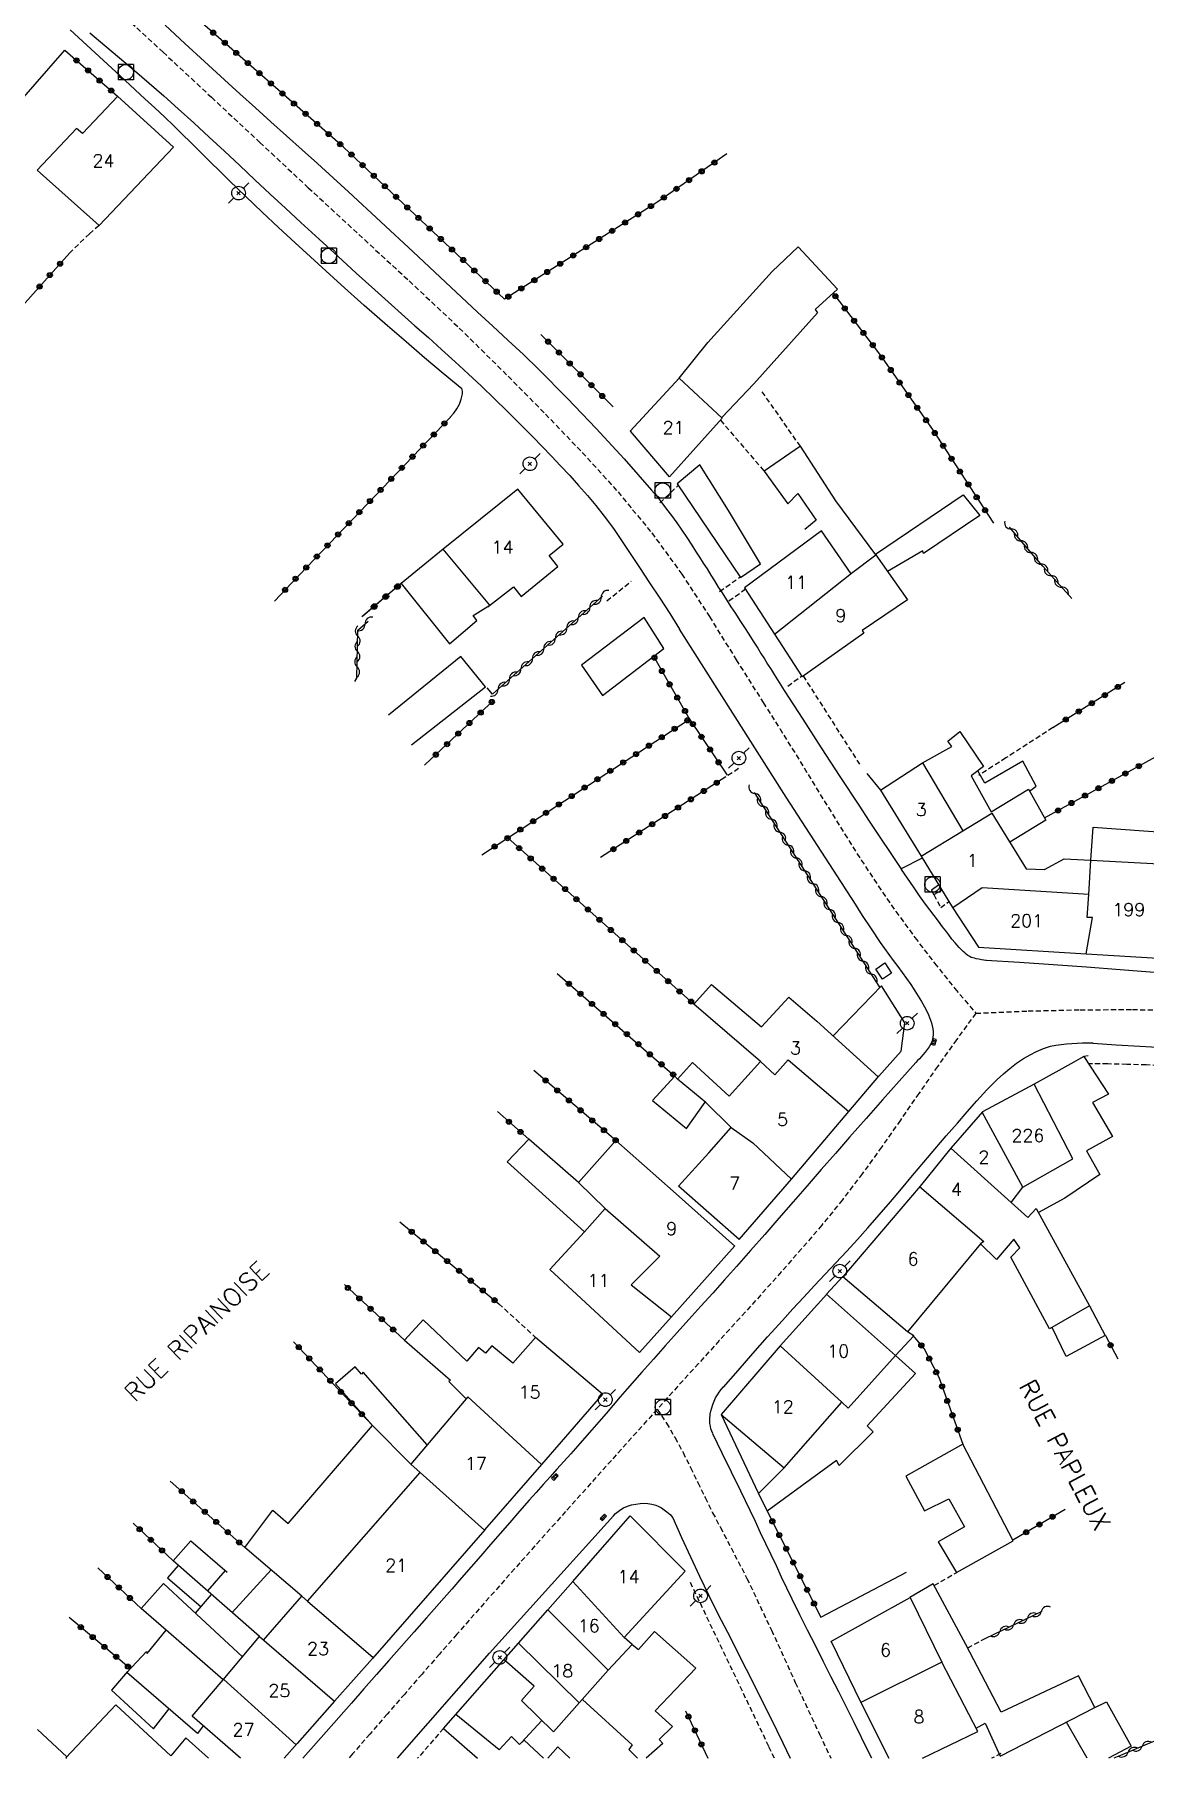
# Model space of a CAD drawing. Header units: millimetres. Extents: x 137000 to 138002, y 152999 to 154002.
# Drawn here: x 137561.7 to 137670.1, y 153000 to 153168.3 of the extents above; entities that cross this region are included whole.
import ezdxf
from ezdxf.enums import TextEntityAlignment as Align

# ---------------------------------------------------------------- set-up
doc = ezdxf.new("R2010")
doc.units = ezdxf.units.MM
doc.linetypes.add('DASHED', pattern=[0.75, 0.5, -0.25])
doc.layers.get('0').update_dxf_attribs({"linetype": 'CONTINUOUS'})
for name, color, linetype in [('W0001', 6, 'DASHED'), ('W0008', 7, 'CONTINUOUS'), ('W0014', 7, 'CONTINUOUS'), ('W0017', 7, 'CONTINUOUS'), ('W0101', 7, 'CONTINUOUS'), ('W0104', 1, 'CONTINUOUS'), ('W0105', 7, 'CONTINUOUS'), ('W0112', 1, 'DASHED'), ('W0310', 3, 'CONTINUOUS'), ('W0322', 7, 'CONTINUOUS'), ('W0323', 7, 'CONTINUOUS'), ('W0333', 7, 'CONTINUOUS'), ('W0401', 7, 'CONTINUOUS'), ('W0420', 7, 'CONTINUOUS'), ('W0439', 7, 'CONTINUOUS'), ('W0473', 7, 'CONTINUOUS'), ('W0989', 7, 'CONTINUOUS'), ('W0991', 7, 'CONTINUOUS'), ('W1102', 7, 'CONTINUOUS')]:
    doc.layers.add(name, color=color, linetype=linetype)
doc.styles.get("Standard").update_dxf_attribs({"font": 'romans.shx', "width": 0.85})

# ---------------------------------------------------------------- blocks, each defined once
blk = doc.blocks.new('T420')
for p, q in [((0.75, 0.75), (-0.75, 0.75)), ((-0.75, 0.75), (-0.75, -0.75)), ((0.75, 0.75), (0.75, -0.75)), ((0.75, -0.75), (-0.75, -0.75))]:
    blk.add_line(p, q)
blk.add_ellipse((0, 0), major_axis=(-0.53, 0.53), ratio=1, start_param=3.926991, end_param=10.210176)
blk = doc.blocks.new('T473')
for p, q in [((-0.166667, 0.166667), (0.166667, -0.166667)), ((-0.166667, -0.166667), (0.166667, 0.166667)), ((0.500001, 0.500001), (1.000002, 1.000002)), ((-1.000002, -1.000002), (-0.500001, -0.500001))]:
    blk.add_line(p, q)
blk.add_ellipse((0, 0), major_axis=(0.471405, 0.471405), ratio=1, start_param=5.4977871438, end_param=11.780972451)
blk = doc.blocks.new('T401')
for p, q in [((-0.3, 0.3), (0, 0.3)), ((-0.3, -0.25), (-0.3, 0.3)), ((-0.3, 0.15), (0, 0.15)), ((-0.3, 0), (0, 0)), ((0, 0.3), (0, -0.25)), ((-0.3, -0.15), (0, -0.15)), ((-0.3, -0.25), (-0.3, -0.3)), ((-0.3, -0.3), (0, -0.3)), ((0, -0.3), (0, -0.25))]:
    blk.add_line(p, q)
blk = doc.blocks.new('t310o')
at = {"color": 0, "linetype": 'Continuous'}
for centre, start, end in [((-0.5, 0.38), 216.8699, 323.1304), ((0.5, -0.37), 36.8699, 143.1303)]:
    blk.add_arc(centre, 0.625, start, end, dxfattribs=at)
blk = doc.blocks.new('t323o')
at = {"color": 0, "linetype": 'Continuous'}
for radius in [0.25, 0.15]:
    blk.add_circle((0, 0), radius, dxfattribs=at)
blk = doc.blocks.new('t322o')
at = {"color": 0, "linetype": 'Continuous'}
for radius in [0.25, 0.15]:
    blk.add_circle((0, 0), radius, dxfattribs=at)

msp = doc.modelspace()

# ---------------------------------------------------------------- linework, layer by layer
at = {"layer": 'W0001'}
for points in [[(137569.51, 153171), (137574.26, 153166.6), (137578.99, 153162.19), (137583.72, 153157.78), (137588.45, 153153.36), (137593.37, 153148.8), (137598.3, 153144.26), (137603.19, 153139.66), (137607.96, 153134.95), (137611.6, 153131.26), (137615.2, 153127.51), (137618.69, 153123.66), (137621.99, 153119.65), (137624.91, 153115.64), (137627.62, 153111.48), (137630.23, 153107.27), (137632.87, 153103.09), (137634.49, 153100.54), (137636.08, 153097.98), (137637.66, 153095.4), (137639.23, 153092.83), (137640.82, 153090.26), (137642.44, 153087.71), (137644.1, 153085.19), (137645.82, 153082.7), (137647.68, 153080.14), (137649.6, 153077.63), (137651.58, 153075.16), (137653.63, 153072.75)], [(137653.63, 153072.75), (137658.73, 153072.97), (137663.82, 153073.09), (137668.92, 153073.11), (137674.02, 153073.02)], [(137653.63, 153072.75), (137651.74, 153070.17), (137649.89, 153067.56), (137648.07, 153064.93), (137646.26, 153062.3), (137644.42, 153059.68), (137642.54, 153057.08), (137640.6, 153054.53), (137638.58, 153052.05), (137636.62, 153049.76), (137634.63, 153047.49), (137632.63, 153045.25), (137630.61, 153043.01), (137628.58, 153040.79), (137626.55, 153038.56), (137624.53, 153036.33), (137622.52, 153034.09)], [(137622.52, 153034.09), (137618.04, 153029.09), (137613.57, 153024.09), (137609.1, 153019.08), (137604.66, 153014.05), (137602.95, 153012.11), (137601.25, 153010.17), (137599.55, 153008.22), (137597.86, 153006.27), (137596.16, 153004.32), (137594.47, 153002.37), (137592.77, 153000.43), (137592.4, 153000)], [(137622.52, 153034.09), (137623.42, 153032.72), (137624.26, 153031.3), (137625.04, 153029.86), (137625.77, 153028.39), (137626.48, 153026.92), (137627.2, 153025.45), (137627.93, 153023.98), (137628.69, 153022.54), (137631.28, 153017.57), (137633.68, 153012.5), (137636, 153007.41), (137638.37, 153002.34), (137639.47, 153000)]]:
    msp.add_lwpolyline(points, dxfattribs=at)
at = {"layer": 'W0008'}
msp.add_lwpolyline([(137574.47, 153169.22), (137576.39, 153167.44), (137578.32, 153165.67), (137580.25, 153163.9), (137581.77, 153162.53), (137583.28, 153161.16), (137584.8, 153159.8), (137586.32, 153158.44), (137587.84, 153157.07), (137589.35, 153155.71), (137590.87, 153154.34), (137592.37, 153152.96), (137595.54, 153150.04), (137598.69, 153147.1), (137601.84, 153144.15), (137604.98, 153141.2), (137606.47, 153139.83), (137607.97, 153138.45), (137609.45, 153137.07), (137610.91, 153135.65), (137613.75, 153132.77), (137616.55, 153129.85), (137619.3, 153126.88), (137621.97, 153123.83), (137622.48, 153123.23), (137622.97, 153122.6), (137623.44, 153121.97), (137623.91, 153121.34), (137624.42, 153120.63), (137624.92, 153119.91), (137625.41, 153119.19), (137625.89, 153118.46), (137626.27, 153117.88), (137626.64, 153117.3), (137627.01, 153116.71), (137627.38, 153116.13), (137627.74, 153115.54), (137628.11, 153114.96), (137628.48, 153114.37), (137628.85, 153113.79), (137629.28, 153113.11), (137629.72, 153112.44), (137630.15, 153111.77), (137630.59, 153111.1), (137631.03, 153110.43), (137631.46, 153109.76), (137631.9, 153109.08), (137632.33, 153108.41), (137632.65, 153107.89), (137632.98, 153107.37), (137633.3, 153106.85), (137633.63, 153106.33), (137633.95, 153105.82), (137634.28, 153105.3), (137634.6, 153104.78), (137634.93, 153104.26), (137636.73, 153101.46), (137638.54, 153098.66), (137640.36, 153095.87), (137642.19, 153093.08), (137643.23, 153091.5), (137644.27, 153089.93), (137645.32, 153088.36), (137646.37, 153086.79)], dxfattribs=at)
at = {"layer": 'W0014'}
for points in [[(137603.45, 153133.72), (137601.62, 153135.23), (137599.8, 153136.76), (137597.99, 153138.3), (137596.19, 153139.86), (137593.91, 153141.87), (137591.65, 153143.89), (137589.41, 153145.93), (137587.17, 153147.98), (137585.55, 153149.48), (137583.94, 153150.98), (137582.34, 153152.5), (137580.75, 153154.03), (137580.19, 153154.58), (137579.63, 153155.13), (137579.07, 153155.69), (137578.51, 153156.25), (137577.95, 153156.8), (137577.4, 153157.36), (137576.84, 153157.92), (137576.27, 153158.47), (137575.34, 153159.37), (137574.4, 153160.27), (137573.45, 153161.17), (137572.5, 153162.05), (137570.07, 153164.3), (137567.64, 153166.54), (137565.19, 153168.77)], [(137567.13, 153168.5), (137568.57, 153167.26), (137570.01, 153166.03), (137571.46, 153164.8), (137572.9, 153163.56), (137574.33, 153162.32), (137575.75, 153161.06), (137577.26, 153159.69), (137578.76, 153158.31), (137580.26, 153156.93), (137581.75, 153155.53), (137583.24, 153154.14), (137584.73, 153152.74), (137586.23, 153151.35), (137587.73, 153149.97), (137589.52, 153148.32), (137591.33, 153146.67), (137593.13, 153145.03), (137594.94, 153143.39), (137596.24, 153142.22), (137597.55, 153141.05), (137598.86, 153139.88), (137600.17, 153138.72), (137601.47, 153137.55), (137602.78, 153136.37), (137604.07, 153135.19), (137605.35, 153133.99), (137606.62, 153132.76), (137607.88, 153131.53), (137609.13, 153130.28), (137610.37, 153129.02), (137611.28, 153128.09), (137612.19, 153127.15), (137613.09, 153126.21), (137613.97, 153125.25), (137614.84, 153124.28), (137615.7, 153123.31), (137616.54, 153122.32), (137617.35, 153121.3), (137618.25, 153120.07), (137619.11, 153118.82), (137619.95, 153117.54), (137620.79, 153116.27), (137621.78, 153114.78), (137622.76, 153113.28), (137623.74, 153111.78), (137624.7, 153110.27)], [(137624.67, 153110.25), (137635.08, 153093.86), (137640.83, 153084.98)], [(137648.4, 153087.88), (137646.33, 153086.85)], [(137654.68, 153077.89), (137654.42, 153077.93), (137654.17, 153077.97), (137653.91, 153078.02), (137653.65, 153078.08), (137653.5, 153078.12), (137653.34, 153078.16), (137653.19, 153078.21), (137653.04, 153078.28), (137652.86, 153078.38), (137652.7, 153078.51), (137652.55, 153078.64), (137652.39, 153078.78), (137652.19, 153078.98), (137651.99, 153079.18), (137651.8, 153079.4), (137651.62, 153079.61), (137651.3, 153080), (137650.99, 153080.4), (137650.69, 153080.8), (137650.38, 153081.2), (137649.97, 153081.74), (137649.55, 153082.29), (137649.14, 153082.84), (137648.73, 153083.39), (137648.13, 153084.23), (137647.53, 153085.08), (137646.95, 153085.93), (137646.37, 153086.79)], [(137640.82, 153084.99), (137641.67, 153083.65), (137642.52, 153082.31), (137643.4, 153080.98), (137644.29, 153079.67), (137644.7, 153079.07), (137645.13, 153078.48), (137645.56, 153077.9), (137646, 153077.31), (137646.43, 153076.73), (137646.86, 153076.14), (137647.28, 153075.55), (137647.68, 153074.94), (137648.01, 153074.43), (137648.33, 153073.91), (137648.63, 153073.37), (137648.9, 153072.83), (137649.02, 153072.59), (137649.12, 153072.34), (137649.22, 153072.08), (137649.3, 153071.82), (137649.36, 153071.53), (137649.42, 153071.24), (137649.45, 153070.94), (137649.45, 153070.64), (137649.43, 153070.42), (137649.39, 153070.19), (137649.32, 153069.97), (137649.24, 153069.76), (137649.08, 153069.47), (137648.88, 153069.2), (137648.67, 153068.94), (137648.46, 153068.69), (137648.29, 153068.49), (137648.12, 153068.31), (137647.95, 153068.13), (137647.77, 153067.95)], [(137671.92, 153076.67), (137669.82, 153076.84), (137667.72, 153077), (137664.45, 153077.24), (137661.17, 153077.47), (137657.89, 153077.7), (137654.61, 153077.91)], [(137628.98, 153036.24), (137630.41, 153037.88), (137631.84, 153039.52), (137633.28, 153041.14), (137634.74, 153042.76), (137635.77, 153043.9), (137636.82, 153045.02), (137637.87, 153046.15), (137638.92, 153047.27), (137639.97, 153048.39), (137641.02, 153049.52), (137642.06, 153050.65), (137643.08, 153051.79), (137644.19, 153053.06), (137645.29, 153054.34), (137646.38, 153055.62), (137647.46, 153056.91), (137648.54, 153058.2), (137649.63, 153059.49), (137650.72, 153060.77), (137651.83, 153062.03), (137652.78, 153063.12), (137653.72, 153064.2), (137654.7, 153065.27), (137655.72, 153066.28), (137656.33, 153066.84), (137656.96, 153067.37), (137657.61, 153067.88), (137658.3, 153068.34), (137658.93, 153068.7), (137659.57, 153069.02), (137660.24, 153069.31), (137660.93, 153069.53), (137661.45, 153069.64), (137661.97, 153069.71), (137662.49, 153069.75), (137663.01, 153069.79), (137663.53, 153069.82), (137664.05, 153069.85), (137664.57, 153069.86), (137665.09, 153069.86)], [(137665.06, 153069.82), (137667.34, 153069.68), (137669.63, 153069.54), (137671.91, 153069.39), (137674.2, 153069.24), (137676.52, 153069.08), (137678.85, 153068.92), (137681.18, 153068.76), (137683.51, 153068.6)], [(137647.77, 153067.95), (137646.15, 153066.13), (137644.53, 153064.3), (137642.92, 153062.47), (137641.3, 153060.64), (137639.92, 153059.06), (137638.54, 153057.48), (137637.16, 153055.9), (137635.79, 153054.32), (137634.41, 153052.74), (137633.03, 153051.16), (137631.64, 153049.59), (137630.26, 153048.02), (137629.1, 153046.72), (137627.95, 153045.43), (137626.79, 153044.14), (137625.62, 153042.85), (137624.46, 153041.57), (137623.3, 153040.28), (137622.15, 153038.98), (137621, 153037.69), (137620.3, 153036.89), (137619.6, 153036.08), (137618.9, 153035.28), (137618.21, 153034.47), (137617.52, 153033.67), (137616.82, 153032.86), (137616.13, 153032.06), (137615.43, 153031.26), (137614.76, 153030.5), (137614.08, 153029.74), (137613.41, 153028.98), (137612.73, 153028.23), (137612.05, 153027.48), (137611.37, 153026.72), (137610.7, 153025.96), (137610.02, 153025.2), (137609.07, 153024.12), (137608.12, 153023.04), (137607.18, 153021.95), (137606.23, 153020.87), (137605.29, 153019.78), (137604.34, 153018.69), (137603.4, 153017.61), (137602.45, 153016.52), (137601.23, 153015.13), (137600, 153013.73), (137598.78, 153012.34), (137597.55, 153010.95), (137596.32, 153009.56), (137595.1, 153008.17), (137593.87, 153006.77), (137592.65, 153005.38), (137591.42, 153003.98), (137590.19, 153002.59), (137588.97, 153001.19), (137587.92, 153000)], [(137627.96, 153031.72), (137627.86, 153031.95), (137627.77, 153032.18), (137627.71, 153032.43), (137627.67, 153032.68), (137627.65, 153032.83), (137627.65, 153032.99), (137627.65, 153033.14), (137627.67, 153033.29), (137627.68, 153033.44), (137627.7, 153033.6), (137627.73, 153033.75), (137627.76, 153033.9), (137627.84, 153034.23), (137627.95, 153034.56), (137628.07, 153034.88), (137628.22, 153035.19), (137628.39, 153035.48), (137628.57, 153035.75), (137628.77, 153036.02), (137628.99, 153036.26)], [(137643.46, 153000), (137643.15, 153000.62), (137641.75, 153003.48), (137641, 153004.99), (137640.24, 153006.5), (137639.48, 153008), (137638.72, 153009.5), (137637.96, 153011.01), (137637.2, 153012.51), (137636.45, 153014.02), (137635.7, 153015.54), (137635.18, 153016.62), (137634.66, 153017.7), (137634.15, 153018.78), (137633.64, 153019.86), (137633.12, 153020.95), (137632.61, 153022.03), (137632.1, 153023.12), (137631.58, 153024.2), (137630.67, 153026.07), (137629.77, 153027.94), (137628.86, 153029.81), (137627.94, 153031.68)], [(137618.25, 153023.68), (137618.46, 153023.91), (137618.7, 153024.11), (137618.95, 153024.29), (137619.23, 153024.44), (137619.61, 153024.61), (137620.01, 153024.74), (137620.42, 153024.83), (137620.84, 153024.88), (137621.22, 153024.9), (137621.61, 153024.88), (137622, 153024.83), (137622.38, 153024.73), (137622.67, 153024.6), (137622.95, 153024.44), (137623.21, 153024.25), (137623.46, 153024.06), (137623.62, 153023.93), (137623.77, 153023.79), (137623.91, 153023.65), (137624.05, 153023.49)], [(137597.17, 153000), (137606.15, 153010.25), (137618.25, 153023.68)], [(137624.03, 153023.47), (137624.89, 153021.57), (137625.77, 153019.68), (137626.66, 153017.79), (137627.57, 153015.91), (137628.16, 153014.7), (137628.76, 153013.5), (137629.37, 153012.3), (137629.99, 153011.1), (137630.6, 153009.9), (137631.21, 153008.7), (137631.82, 153007.5), (137632.42, 153006.3), (137633.6, 153003.91), (137634.77, 153001.52), (137635.51, 153000)]]:
    msp.add_lwpolyline(points, dxfattribs=at)
at = {"layer": 'W0017'}
for points in [[(137602.3, 153130.95), (137602.65, 153131.33), (137602.96, 153131.76), (137603.2, 153132.22), (137603.39, 153132.71), (137603.45, 153132.96), (137603.49, 153133.22), (137603.49, 153133.48), (137603.45, 153133.74)], [(137638.51, 153013.77), (137646.85, 153018.19)]]:
    msp.add_lwpolyline(points, dxfattribs=at)
at = {"layer": 'W0101'}
for points in [[(137569.85, 153162.29), (137566.4, 153158.65), (137565.81, 153159.14), (137561.98, 153155.06), (137568.02, 153149.68), (137575.3, 153157.32)], [(137575.3, 153157.32), (137569.83, 153162.29)], [(137623.71, 153125.14), (137628.87, 153130.87), (137624.65, 153134.75), (137619.88, 153129.59)], [(137619.88, 153129.59), (137623.7, 153125.13)], [(137613.32, 153118.55), (137608.91, 153123.93), (137601.62, 153118.06)], [(137606.15, 153112.58), (137608.5, 153114.4), (137609.23, 153113.46), (137612.82, 153116.38), (137611.97, 153117.44), (137613.32, 153118.55)], [(137641.45, 153115.67), (137638.55, 153119.87), (137631.05, 153114.3)], [(137606.17, 153112.6), (137601.62, 153118.06)], [(137641.5, 153115.71), (137643.87, 153117.52), (137646.95, 153113.13), (137642.54, 153110.12), (137642.7, 153109.87), (137636.68, 153105.61)], [(137631.05, 153114.3), (137633.97, 153109.78)], [(137633.97, 153109.78), (137636.68, 153105.61)], [(137644.32, 153094.53), (137648.43, 153097.2), (137652.35, 153090.56)], [(137644.32, 153094.53), (137648.28, 153088.08)], [(137652.35, 153090.56), (137655.2, 153092.29), (137658.54, 153086.86), (137660.36, 153086.79), (137660.34, 153086.79), (137662.26, 153087.83)], [(137648.28, 153088.08), (137651.35, 153083.09)], [(137662.26, 153087.83), (137664.86, 153087.69)], [(137664.86, 153087.69), (137672.73, 153087.27), (137672.67, 153086.9)], [(137651.35, 153083.09), (137653.89, 153079.21), (137664.4, 153078.55)], [(137664.4, 153078.55), (137672.5, 153078.05)], [(137632.59, 153068.03), (137626.11, 153073.63), (137627.82, 153075.56), (137632.69, 153071.42), (137635.36, 153074.33), (137638.1, 153071.98), (137644.1, 153066.54)], [(137629.74, 153061.61), (137627.25, 153064.04), (137624.51, 153066.32), (137625.95, 153067.95), (137629.56, 153064.65), (137632.59, 153068.03)], [(137641.23, 153063.16), (137644.17, 153066.62)], [(137659.32, 153065.83), (137654.28, 153063.11)], [(137658.22, 153055.78), (137663.11, 153058.53), (137659.32, 153065.83)], [(137635.64, 153056.56), (137641.23, 153063.16)], [(137654.28, 153063.11), (137651.2, 153059.58)], [(137630.52, 153050.66), (137624.61, 153055.87), (137627.55, 153059.11), (137629.74, 153061.61)], [(137630.09, 153050.02), (137624.06, 153055.39), (137618.49, 153060.32), (137614.84, 153056.21)], [(137651.2, 153059.58), (137648.18, 153055.88)], [(137614.84, 153056.23), (137617.43, 153053.69)], [(137630.52, 153050.66), (137635.64, 153056.56)], [(137648.18, 153055.88), (137640.65, 153047.01)], [(137657.09, 153054.27), (137658.22, 153055.78)], [(137615.43, 153051.42), (137617.43, 153053.69)], [(137657.09, 153054.27), (137658.71, 153052.8), (137659.52, 153053.68), (137664.73, 153044.18), (137660.84, 153041.92), (137657.05, 153048.94), (137657.93, 153049.83), (137657.33, 153050.69), (137655.65, 153048.7), (137654.1, 153050.24)], [(137615.43, 153051.42), (137612.02, 153047.73), (137620.8, 153039.63)], [(137623.92, 153043.12), (137630.11, 153050.04)], [(137654.1, 153050.24), (137646.95, 153041.65)], [(137646.95, 153041.65), (137640.65, 153047.01)], [(137639.05, 153045.32), (137639.07, 153045.32), (137634.51, 153040.27)], [(137639.05, 153045.32), (137645.8, 153039.33)], [(137605.08, 153040.1), (137603.94, 153038.77), (137599.67, 153042.82), (137597.85, 153040.83), (137602.33, 153036.92), (137602.17, 153036.78), (137603.87, 153035.1)], [(137620.8, 153039.63), (137623.92, 153043.12)], [(137617.17, 153035.55), (137610.64, 153041.1), (137608.43, 153038.59), (137606.36, 153040.28), (137605.74, 153039.55), (137605.08, 153040.1)], [(137634.51, 153040.27), (137628.75, 153033.56)], [(137640.55, 153034.76), (137641.16, 153034.2), (137645.8, 153039.33)], [(137604.02, 153035.29), (137598.46, 153028.72)], [(137617.17, 153035.55), (137611.21, 153028.7)], [(137628.75, 153033.56), (137634.91, 153028.36), (137640.55, 153034.76)], [(137588.38, 153015.33), (137599.36, 153027.92)], [(137598.46, 153028.72), (137599.36, 153027.92)], [(137611.21, 153028.7), (137605.66, 153022.32)], [(137614.28, 153017.27), (137619.89, 153023.67), (137625.26, 153018.28)], [(137605.66, 153022.32), (137605.67, 153022.32), (137594.7, 153009.75)], [(137625.26, 153018.28), (137619.29, 153011.8)], [(137584.08, 153011.55), (137587.8, 153015.83), (137588.38, 153015.33)], [(137611.85, 153014.51), (137614.28, 153017.27)], [(137607.55, 153009.61), (137611.85, 153014.51)], [(137639.48, 153011.4), (137647.22, 153015.7), (137650.32, 153009.4)], [(137580.15, 153007.65), (137583.68, 153011.89)], [(137617.74, 153008.61), (137620.08, 153011.11), (137619.29, 153011.8)], [(137639.49, 153011.4), (137642.39, 153005.45)], [(137594.7, 153009.75), (137594.7, 153009.75), (137591.02, 153005.59)], [(137617.74, 153008.6), (137612.4, 153002.58), (137609.25, 153005.63), (137610.51, 153007.04), (137607.57, 153009.63)], [(137648.42, 153000), (137653.83, 153002.6), (137650.32, 153009.4)], [(137581.82, 153000), (137577.11, 153004.12), (137580.15, 153007.65)], [(137578.71, 153000), (137576.5, 153002), (137575.02, 153000.23), (137569.66, 153005.23), (137564.77, 153000.05), (137564.82, 153000)], [(137591.02, 153005.59), (137587.37, 153001.46)], [(137642.39, 153005.45), (137645.13, 153000)], [(137587.37, 153001.46), (137587.37, 153001.46), (137586.08, 153000)]]:
    msp.add_lwpolyline(points, dxfattribs=at)
at = {"layer": 'W0104'}
for points in [[(137624.65, 153134.75), (137627.47, 153138.24), (137633.74, 153145.19), (137636.29, 153147.6), (137640.11, 153143.47), (137637.93, 153141.48), (137638.18, 153141.14), (137631.96, 153134.21), (137628.84, 153130.91)], [(137643.87, 153117.52), (137639.95, 153122.79), (137636.5, 153128.11), (137632.97, 153125.69), (137634.08, 153124.14), (137635.26, 153122.49), (137636.24, 153123.49), (137638.04, 153120.89), (137636.92, 153120)], [(137630.66, 153115.31), (137632.6, 153116.62), (137629.48, 153121.84), (137626.68, 153126.31), (137624.46, 153124.45)], [(137624.46, 153124.45), (137630.66, 153115.31)], [(137643.83, 153117.57), (137652.41, 153123.37), (137654.01, 153121.36), (137648.52, 153117.63), (137648.46, 153117.9), (137645.01, 153115.9)], [(137601.62, 153118.06), (137597.51, 153114.72), (137602.25, 153108.83), (137604.92, 153111.11), (137604.56, 153111.6), (137606.17, 153112.6)], [(137605.98, 153112.45), (137606.15, 153112.58)], [(137603.35, 153107.6), (137596.28, 153101.85)], [(137598.54, 153098.97), (137605.74, 153104.61), (137603.35, 153107.6)], [(137648.43, 153097.2), (137651.29, 153098.8), (137650.9, 153099.32), (137652.08, 153100.26), (137654.38, 153096.86), (137653.17, 153095.94), (137655.14, 153092.43)], [(137658.87, 153094.45), (137659.51, 153094.91), (137658.21, 153097.38), (137654.5, 153095.21), (137653.82, 153096.43)], [(137643, 153096.17), (137644.32, 153094.53)], [(137655.14, 153092.43), (137658.76, 153094.64), (137660.47, 153091.61), (137656.94, 153089.47)], [(137664.86, 153087.69), (137665.1, 153090.91), (137672.73, 153090.38), (137672.49, 153087.29)], [(137644.41, 153075.42), (137639.7, 153070.53)], [(137644.17, 153066.62), (137646.35, 153069.04), (137646.7, 153071.83), (137644.41, 153075.42)], [(137664.61, 153068.59), (137664.17, 153068.52), (137662.92, 153067.82), (137659.32, 153065.83)], [(137664.17, 153068.52), (137666.57, 153064.85), (137665.01, 153064.02), (137666.97, 153060.7), (137664.43, 153059.32), (137665.73, 153056.99), (137662.32, 153054.71), (137659.75, 153053.28)], [(137624.51, 153066.32), (137624.25, 153066.61), (137622.06, 153064.24), (137625.38, 153061.5), (137627.21, 153064.07)], [(137614.84, 153056.21), (137609.98, 153060.44), (137607.86, 153058.23), (137615.43, 153051.42)], [(137640.65, 153047.01), (137640.65, 153047.03), (137639.05, 153045.32)], [(137664.73, 153044.18), (137666.27, 153041.27), (137662.44, 153039.22), (137661.07, 153042.05)], [(137645.8, 153039.33), (137647.59, 153041.24), (137646.95, 153041.65)], [(137645.8, 153039.33), (137647.74, 153037.58), (137643.01, 153032.46), (137643.59, 153031.89), (137640.29, 153028.6), (137640.03, 153029.07), (137633.26, 153024.12)], [(137600.07, 153030.62), (137593.8, 153037.69), (137593.64, 153037.52), (137593.01, 153038.23), (137591.11, 153036.58), (137594.71, 153032.48)], [(137628.75, 153033.56), (137632.39, 153025.92), (137633.26, 153024.12)], [(137587.8, 153015.83), (137582.25, 153020.58), (137584.98, 153024.23), (137586.47, 153022.93), (137594.71, 153032.5), (137594.71, 153032.48), (137598.46, 153028.72)], [(137632.42, 153025.84), (137634.91, 153028.36), (137634.89, 153028.36)], [(137583.68, 153011.89), (137575.25, 153019.27), (137576.98, 153021.23), (137580.51, 153018.17)], [(137575.73, 153018.84), (137574.69, 153017.61)], [(137574.69, 153017.61), (137577.97, 153014.8)], [(137580.32, 153018.33), (137578.6, 153016.34)], [(137581, 153014.23), (137584.81, 153018.39)], [(137578.19, 153003.18), (137577.62, 153002.41), (137570.72, 153008.38), (137572.65, 153010.43), (137572.72, 153010.23), (137574.58, 153012.51), (137572.13, 153014.62), (137574.3, 153017.07), (137576.62, 153014.93), (137582.02, 153009.9)], [(137577.43, 153014.18), (137578.99, 153015.99)], [(137653.66, 153002.93), (137654.55, 153003.43), (137656.01, 153000.21), (137665.24, 153004.95), (137663.66, 153008.06), (137656.12, 153004.52), (137652.67, 153011.12), (137649.47, 153017.02), (137647.2, 153015.69)], [(137580.15, 153007.65), (137574.55, 153012.54)], [(137608.98, 153011.23), (137614.91, 153005.4)], [(137620.08, 153011.11), (137620.7, 153010.63), (137622.26, 153012.37), (137626.28, 153008.81), (137622.31, 153004.64), (137624.02, 153003.11), (137622.7, 153001.84), (137623.07, 153001.45), (137621.44, 153000)], [(137601.66, 153002.92), (137607.55, 153009.61)], [(137570.8, 153008.47), (137569.22, 153006.64), (137573.32, 153002.87), (137574.84, 153004.81)], [(137615.21, 153005.75), (137620.08, 153001.32), (137619.74, 153000.87), (137620.59, 153000)], [(137611.43, 153000), (137609.54, 153001.76), (137609.07, 153001.36), (137608.3, 153002.13), (137607.07, 153000.81), (137602.86, 153004.28)], [(137665.13, 153004.89), (137666.39, 153005.52), (137668.8, 153001.19), (137666.59, 153000)], [(137564.86, 153000.14), (137562, 153002.8)], [(137601.66, 153002.92), (137604.96, 153000)], [(137611.25, 153003.69), (137609.27, 153001.53)], [(137664.51, 153000), (137662.48, 153003.53)], [(137613.98, 153000), (137612.8, 153001.13), (137611.85, 153000)]]:
    msp.add_lwpolyline(points, dxfattribs=at)
for points in [[(137621.23, 153111.38), (137615.11, 153106.75), (137617.18, 153103.79), (137623.17, 153108.37)], [(137651.75, 153018.14), (137657.29, 153021.25), (137652.37, 153030.67), (137646.79, 153027.54), (137648.62, 153024.15), (137651.01, 153025.35), (137652.51, 153022.59), (137649.94, 153021.12)]]:
    msp.add_lwpolyline(points, close=True, dxfattribs=at)
at = {"layer": 'W0105'}
for points in [[(137649.29, 153084.81), (137650, 153085.28)], [(137649.52, 153084.33), (137650.31, 153084.78)]]:
    msp.add_lwpolyline(points, dxfattribs=at)
at = {"layer": 'W0112'}
for points in [[(137568.02, 153149.68), (137567.08, 153148.87), (137565.16, 153147)], [(137636.5, 153128.11), (137632.69, 153133.55)], [(137628.7, 153130.66), (137633.05, 153125.58)], [(137622.77, 153122.58), (137624.57, 153124.29)], [(137628.6, 153113.94), (137630.63, 153115.35)], [(137617.6, 153113.02), (137619.97, 153114.93)], [(137631.15, 153114.15), (137629.46, 153112.94)], [(137635.26, 153104.69), (137636.63, 153105.69)], [(137636.77, 153105.69), (137642.26, 153097.08)], [(137661.16, 153100.64), (137656.56, 153097.68), (137653.94, 153095.98)], [(137630.47, 153096.64), (137629.23, 153095.84)], [(137649.29, 153084.81), (137649.52, 153084.33), (137650.2, 153083.08), (137651.01, 153083.65)], [(137688.4, 153067.12), (137687.41, 153067.01), (137686.42, 153066.92), (137685.43, 153066.86), (137684.43, 153066.84), (137683.03, 153066.86), (137681.63, 153066.94), (137680.23, 153067.04), (137678.83, 153067.14), (137678, 153067.19), (137677.16, 153067.25), (137676.33, 153067.32), (137675.49, 153067.39), (137674.65, 153067.45), (137673.82, 153067.51), (137672.98, 153067.57), (137672.15, 153067.61), (137670.27, 153067.7), (137668.39, 153067.76), (137666.51, 153067.8), (137664.63, 153067.82)], [(137607.04, 153044.38), (137610.64, 153041.1)], [(137649.57, 153016.87), (137651.77, 153018.15)], [(137633.97, 153000), (137633.42, 153001.15), (137625.7, 153017.29)], [(137652.84, 153010.78), (137654.63, 153011.74)], [(137601.66, 153002.92), (137599.11, 153000)], [(137656.08, 153000.46), (137655.17, 153000)]]:
    msp.add_lwpolyline(points, dxfattribs=at)
at = {"layer": 'W0310'}
for points in [[(137663.01, 153113.26), (137661.28, 153115.16), (137660.17, 153116.41), (137659.07, 153117.67), (137657.99, 153118.94), (137656.93, 153120.23)], [(137617.18, 153113.49), (137606.44, 153103.92), (137605.92, 153104.51)], [(137593, 153105.13), (137593.2, 153105.46), (137593.29, 153110.15), (137594.29, 153111.02)], [(137631.98, 153094.3), (137644.24, 153075.31)], [(137654.61, 153011.73), (137660.11, 153014.37)], [(137684.96, 153006.59), (137682.6, 153005.86), (137680.26, 153005.09), (137677.94, 153004.28), (137675.62, 153003.44), (137672.98, 153002.43), (137670.36, 153001.38), (137667.75, 153000.28), (137667.11, 153000)]]:
    msp.add_lwpolyline(points, dxfattribs=at)
at = {"layer": 'W0322'}
msp.add_lwpolyline([(137622.15, 153107.61), (137625.68, 153101.48), (137629.34, 153096)], dxfattribs=at)
at = {"layer": 'W0323'}
for points in [[(137629.33, 153156.66), (137622.49, 153151.93), (137607.61, 153142.48), (137591.88, 153157.33), (137576.76, 153170.61), (137576.33, 153171)], [(137564.67, 153166.78), (137569.83, 153162.29)], [(137565.16, 153147), (137541.31, 153120.35), (137552.4, 153110.03)], [(137639.68, 153143.08), (137644.33, 153136.98), (137649.39, 153129.76), (137655.35, 153120.62)], [(137611.16, 153139.03), (137618.21, 153131.95)], [(137585.15, 153113), (137586.83, 153114.79), (137602.32, 153130.96)], [(137597.53, 153114.72), (137593.69, 153111.46)], [(137597.51, 153114.72), (137593.77, 153111.52)], [(137668.19, 153105.04), (137661.14, 153100.63)], [(137606.61, 153103.36), (137599.87, 153097.03), (137599.81, 153096.98)], [(137605.39, 153088.21), (137625.68, 153101.48)], [(137660.34, 153091.83), (137674.85, 153099.79)], [(137629.23, 153095.84), (137616.98, 153087.95)], [(137626.11, 153073.63), (137607.92, 153089.87)], [(137612.76, 153076.62), (137624.25, 153066.61)], [(137618.49, 153060.32), (137610.48, 153067.16)], [(137609.98, 153060.44), (137606.92, 153063.15)], [(137597.38, 153052.38), (137607.05, 153044.39)], [(137597.83, 153040.84), (137591.97, 153046.26)], [(137647.46, 153041.32), (137648.59, 153039.97), (137650.01, 153037.2), (137652.37, 153030.67)], [(137666.28, 153041.29), (137667.5, 153039.02)], [(137594.71, 153032.5), (137587.01, 153040.66)], [(137574.97, 153027.06), (137582.26, 153020.59)], [(137662.35, 153024.3), (137657.26, 153021.31)], [(137575.25, 153019.27), (137571.34, 153022.96)], [(137633.27, 153024.12), (137638.51, 153013.77)], [(137572.13, 153014.62), (137567.88, 153018.61)], [(137571.07, 153008.75), (137565.09, 153013.76)], [(137625.29, 153004.65), (137627.47, 153000)]]:
    msp.add_lwpolyline(points, dxfattribs=at)
at = {"layer": 'W0333'}
msp.add_lwpolyline([(137557.27, 153158.36), (137564.67, 153166.8)], dxfattribs=at)
at = {"layer": 'W0439'}
msp.add_lwpolyline([(137644.76, 153077.66), (137645.41, 153076.68), (137644.52, 153076.09), (137643.87, 153077.07)], close=True, dxfattribs=at)
at = {"layer": 'W1102'}
for points in [[(137633.97, 153109.78), (137641.5, 153115.71)], [(137648.28, 153088.08), (137652.35, 153090.56)], [(137664.65, 153084.34), (137664.86, 153087.69)], [(137664.65, 153084.34), (137654.26, 153085), (137651.38, 153083.04)], [(137664.4, 153078.55), (137665.03, 153082.11), (137664.51, 153082.11), (137664.65, 153084.34)], [(137632.59, 153068.03), (137633.99, 153066.73), (137635.3, 153068.2), (137641.23, 153063.16)], [(137658.22, 153055.78), (137654.26, 153063.08)], [(137629.74, 153061.61), (137631.87, 153060.1), (137635.64, 153056.56)], [(137651.2, 153059.58), (137657.09, 153054.27)], [(137648.13, 153055.82), (137654.41, 153050.45), (137654.1, 153050.24)], [(137617.43, 153053.69), (137622.76, 153049.04), (137619.98, 153046.23), (137623.92, 153043.12)], [(137634.51, 153040.27), (137640.55, 153034.76)], [(137611.21, 153028.7), (137604.02, 153035.29)], [(137599.36, 153027.92), (137605.64, 153022.28)], [(137619.29, 153011.8), (137614.28, 153017.27)], [(137588.38, 153015.33), (137594.77, 153009.84)], [(137611.85, 153014.51), (137617.74, 153008.61)], [(137583.68, 153011.89), (137591.02, 153005.59)], [(137650.32, 153009.4), (137642.39, 153005.45)], [(137587.26, 153001.33), (137580.19, 153007.69)]]:
    msp.add_lwpolyline(points, dxfattribs=at)

# ---------------------------------------------------------------- block references
at = {"layer": 'W0310'}
for p, rotation in [((137657.09, 153120.04), 129.6213373268654), ((137658.04, 153118.88), 130.3049970384799), ((137659.02, 153117.74), 130.3049970384799), ((137660, 153116.61), 130.9886511633867), ((137660.99, 153115.48), 131.6722997002823), ((137662, 153114.37), 132.3559510360002), ((137617.05, 153113.37), 221.728146240753), ((137614.81, 153111.38), 221.728146240753), ((137615.93, 153112.38), 221.728146240753), ((137593.28, 153109.58), 88.86400655467601), ((137593.99, 153110.76), 40.86422516430108), ((137612.57, 153109.38), 221.728146240753), ((137613.69, 153110.38), 221.728146240753), ((137593.25, 153108.08), 88.86400655467601), ((137611.45, 153108.38), 221.728146240753), ((137593.22, 153106.58), 88.86400655467601), ((137609.21, 153106.39), 221.728146240753), ((137610.33, 153107.38), 221.728146240753), ((137606.97, 153104.39), 221.728146240753), ((137608.09, 153105.39), 221.728146240753), ((137632.04, 153094.21), 302.8363763315459), ((137632.85, 153092.95), 302.8363763315459), ((137633.66, 153091.69), 302.8363763315459), ((137634.48, 153090.43), 302.8363763315459), ((137635.29, 153089.17), 302.8363763315459), ((137636.1, 153087.91), 302.8363763315459), ((137636.92, 153086.65), 302.8363763315459), ((137637.73, 153085.39), 302.8363763315459), ((137638.54, 153084.13), 302.8363763315459), ((137639.36, 153082.87), 302.8363763315459), ((137640.17, 153081.61), 302.8363763315459), ((137640.98, 153080.35), 302.8363763315459), ((137641.8, 153079.09), 302.8363763315459), ((137642.61, 153077.83), 302.8363763315459), ((137643.42, 153076.57), 302.8363763315459), ((137658.67, 153013.68), 25.62778911787709), ((137660.02, 153014.33), 25.62778911787709), ((137655.97, 153012.38), 25.62778911787709), ((137657.32, 153013.03), 25.62778911787709), ((137668.49, 153000.6), 202.8224394367797), ((137669.87, 153001.18), 202.8224394367797)]:
    msp.add_blockref('t310o', p, dxfattribs=dict(at, rotation=rotation))
at = {"layer": 'W0322'}
for p, rotation in [((137622.24, 153107.47), 299.8845092219447), ((137622.98, 153106.17), 299.8845092219447), ((137623.73, 153104.87), 299.8845092219447), ((137624.48, 153103.57), 299.8845092219447), ((137625.23, 153102.27), 299.8845092219447), ((137626.01, 153100.99), 303.7768719398449), ((137626.84, 153099.74), 303.7768719398449), ((137627.68, 153098.5), 303.7768719398449), ((137628.51, 153097.25), 303.7768719398449)]:
    msp.add_blockref('t322o', p, dxfattribs=dict(at, rotation=rotation))
at = {"layer": 'W0323'}
for p, rotation in [((137579.16, 153168.5), 138.7037022226024), ((137580.29, 153167.51), 138.7037022226024), ((137565.81, 153165.79), 318.9733169595968), ((137581.41, 153166.52), 138.7037022226024), ((137582.54, 153165.53), 138.7037022226024), ((137566.94, 153164.81), 318.9733169595968), ((137568.07, 153163.82), 318.9733169595968), ((137583.67, 153164.54), 138.7037022226024), ((137584.8, 153163.55), 138.7037022226024), ((137569.2, 153162.84), 318.9733169595968), ((137585.92, 153162.56), 138.7037022226024), ((137587.05, 153161.57), 138.7037022226024), ((137588.18, 153160.58), 138.7037022226024), ((137589.3, 153159.59), 138.7037022226024), ((137590.43, 153158.6), 138.7037022226024), ((137591.56, 153157.61), 138.7037022226024), ((137592.66, 153156.59), 136.663429805945), ((137593.75, 153155.56), 136.663429805945), ((137628.1, 153155.81), 214.6749184690261), ((137594.84, 153154.53), 136.663429805945), ((137595.93, 153153.5), 136.663429805945), ((137625.63, 153154.1), 214.6749184690261), ((137626.86, 153154.96), 214.6749184690261), ((137597.02, 153152.47), 136.663429805945), ((137623.16, 153152.4), 214.6749184690261), ((137624.4, 153153.25), 214.6749184690261), ((137598.11, 153151.44), 136.663429805945), ((137599.2, 153150.41), 136.663429805945), ((137620.65, 153150.76), 212.4091275163518), ((137621.91, 153151.57), 212.4091275163518), ((137600.3, 153149.38), 136.663429805945), ((137618.12, 153149.15), 212.4091275163518), ((137619.38, 153149.96), 212.4091275163518), ((137601.39, 153148.35), 136.663429805945), ((137602.48, 153147.32), 136.663429805945), ((137614.32, 153146.74), 212.4091275163518), ((137615.58, 153147.55), 212.4091275163518), ((137616.85, 153148.35), 212.4091275163518), ((137564.21, 153145.94), 228.1756829780758), ((137603.57, 153146.3), 136.663429805945), ((137604.66, 153145.27), 136.663429805945), ((137611.78, 153145.13), 212.4091275163518), ((137613.05, 153145.94), 212.4091275163518), ((137562.21, 153143.71), 228.1756829780758), ((137563.21, 153144.83), 228.1756829780758), ((137605.75, 153144.24), 136.663429805945), ((137609.25, 153143.53), 212.4091275163518), ((137610.52, 153144.33), 212.4091275163518), ((137606.84, 153143.21), 136.663429805945), ((137607.98, 153142.72), 212.4091275163518), ((137639.92, 153142.76), 307.3319865454258), ((137640.83, 153141.57), 307.3319865454258), ((137641.74, 153140.37), 307.3319865454258), ((137611.86, 153138.33), 314.9026548643998), ((137642.65, 153139.18), 307.3319865454258), ((137612.92, 153137.27), 314.9026548643998), ((137643.56, 153137.99), 307.3319865454258), ((137644.46, 153136.79), 305.030328046441), ((137613.97, 153136.2), 314.9026548643998), ((137615.03, 153135.14), 314.9026548643998), ((137645.32, 153135.56), 305.030328046441), ((137616.09, 153134.08), 314.9026548643998), ((137646.19, 153134.33), 305.030328046441), ((137617.15, 153133.02), 314.9026548643998), ((137647.05, 153133.11), 305.030328046441), ((137647.91, 153131.88), 305.030328046441), ((137601.74, 153130.35), 46.22703606195299), ((137648.77, 153130.65), 305.030328046441), ((137600.7, 153129.26), 46.22703606195299), ((137649.62, 153129.41), 303.1046494887061), ((137598.62, 153127.1), 46.22703606195299), ((137599.66, 153128.18), 46.22703606195299), ((137650.44, 153128.16), 303.1046494887061), ((137651.26, 153126.9), 303.1046494887061), ((137596.55, 153124.93), 46.22703606195299), ((137597.58, 153126.01), 46.22703606195299), ((137652.08, 153125.64), 303.1046494887061), ((137595.51, 153123.85), 46.22703606195299), ((137652.9, 153124.39), 303.1046494887061), ((137593.43, 153121.68), 46.22703606195299), ((137594.47, 153122.76), 46.22703606195299), ((137653.71, 153123.13), 303.1046494887061), ((137654.53, 153121.87), 303.1046494887061), ((137592.4, 153120.6), 46.22703606195299), ((137590.32, 153118.43), 46.22703606195299), ((137591.36, 153119.51), 46.22703606195299), ((137589.28, 153117.35), 46.22703606195299), ((137587.21, 153115.18), 46.22703606195299), ((137588.25, 153116.27), 46.22703606195299), ((137586.18, 153114.09), 46.75690480719447), ((137595.98, 153113.4), 220.3319949760972), ((137596.05, 153113.46), 220.5382213771833), ((137597.12, 153114.38), 220.3319949760972), ((137597.19, 153114.44), 220.5382213771833), ((137594.84, 153112.43), 220.3319949760972), ((137594.91, 153112.49), 220.5382213771833), ((137606.37, 153103.14), 223.1998305235875), ((137664.96, 153103.02), 212.0122437828503), ((137666.23, 153103.81), 212.0122437828503), ((137667.5, 153104.61), 212.0122437828503), ((137605.28, 153102.11), 223.1998305235875), ((137625.47, 153101.35), 33.17563983780491), ((137662.41, 153101.43), 212.0122437828503), ((137663.69, 153102.22), 212.0122437828503), ((137603.09, 153100.06), 223.1998305235875), ((137604.18, 153101.09), 223.1998305235875), ((137622.96, 153099.7), 33.17563983780491), ((137624.22, 153100.53), 33.17563983780491), ((137600.9, 153098), 223.1998305235875), ((137602, 153099.03), 223.1998305235875), ((137620.45, 153098.06), 33.17563983780491), ((137621.71, 153098.88), 33.17563983780491), ((137617.94, 153096.42), 33.17563983780491), ((137619.2, 153097.24), 33.17563983780491), ((137669.55, 153096.88), 28.75467822754912), ((137615.43, 153094.78), 33.17563983780491), ((137616.68, 153095.6), 33.17563983780491), ((137628.33, 153095.26), 212.7628734272374), ((137665.6, 153094.72), 28.75467822754912), ((137666.92, 153095.44), 28.75467822754912), ((137668.23, 153096.16), 28.75467822754912), ((137612.92, 153093.14), 33.17563983780491), ((137614.17, 153093.96), 33.17563983780491), ((137625.81, 153093.64), 212.7628734272374), ((137627.07, 153094.45), 212.7628734272374), ((137662.97, 153093.28), 28.75467822754912), ((137664.29, 153094), 28.75467822754912), ((137610.41, 153091.5), 33.17563983780491), ((137611.66, 153092.32), 33.17563983780491), ((137622.02, 153091.2), 212.7628734272374), ((137623.28, 153092.01), 212.7628734272374), ((137624.55, 153092.83), 212.7628734272374), ((137661.66, 153092.55), 28.75467822754912), ((137607.9, 153089.85), 33.17563983780491), ((137609.15, 153090.68), 33.17563983780491), ((137619.5, 153089.58), 212.7628734272374), ((137620.76, 153090.39), 212.7628734272374), ((137606.64, 153089.03), 33.17563983780491), ((137609.04, 153088.87), 138.2335652612396), ((137610.16, 153087.87), 138.2335652612396), ((137618.24, 153088.77), 212.7628734272374), ((137611.28, 153086.87), 138.2335652612396), ((137612.4, 153085.88), 138.2335652612396), ((137613.52, 153084.88), 138.2335652612396), ((137614.63, 153083.88), 138.2335652612396), ((137615.75, 153082.88), 138.2335652612396), ((137616.87, 153081.88), 138.2335652612396), ((137617.99, 153080.88), 138.2335652612396), ((137619.11, 153079.88), 138.2335652612396), ((137620.23, 153078.88), 138.2335652612396), ((137621.35, 153077.88), 138.2335652612396), ((137622.47, 153076.88), 138.2335652612396), ((137613.89, 153075.63), 318.9581732753409), ((137615.02, 153074.65), 318.9581732753409), ((137623.59, 153075.88), 138.2335652612396), ((137624.7, 153074.88), 138.2335652612396), ((137616.15, 153073.66), 318.9581732753409), ((137617.28, 153072.68), 318.9581732753409), ((137625.82, 153073.89), 138.2335652612396), ((137618.42, 153071.69), 318.9581732753409), ((137619.55, 153070.71), 318.9581732753409), ((137620.68, 153069.73), 318.9581732753409), ((137621.81, 153068.74), 318.9581732753409), ((137622.94, 153067.76), 318.9581732753409), ((137611.62, 153066.19), 139.5127484934574), ((137624.07, 153066.77), 318.9581732753409), ((137612.76, 153065.22), 139.5127484934574), ((137613.9, 153064.24), 139.5127484934574), ((137615.04, 153063.27), 139.5127484934574), ((137608.04, 153062.15), 138.4452238507745), ((137609.17, 153061.16), 138.4452238507745), ((137616.18, 153062.29), 139.5127484934574), ((137617.32, 153061.32), 139.5127484934574), ((137618.46, 153060.35), 139.5127484934574), ((137598.54, 153051.42), 320.4455677037301), ((137599.7, 153050.46), 320.4455677037301), ((137600.85, 153049.51), 320.4455677037301), ((137602.01, 153048.55), 320.4455677037301), ((137603.17, 153047.6), 320.4455677037301), ((137592.32, 153045.93), 137.258846287986), ((137604.32, 153046.64), 320.4455677037301), ((137593.43, 153044.91), 137.258846287986), ((137605.48, 153045.69), 320.4455677037301), ((137606.64, 153044.73), 320.4455677037301), ((137594.53, 153043.89), 137.258846287986), ((137595.63, 153042.87), 137.258846287986), ((137596.73, 153041.86), 137.258846287986), ((137587.51, 153040.14), 133.3377725294179), ((137588.54, 153039.05), 133.3377725294179), ((137648.31, 153040.31), 309.9884912581687), ((137649.08, 153039.03), 297.1749084219337), ((137666.79, 153040.34), 298.3639430139846), ((137589.57, 153037.96), 133.3377725294179), ((137649.76, 153037.69), 297.1749084219337), ((137590.6, 153036.87), 133.3377725294179), ((137591.63, 153035.78), 133.3377725294179), ((137650.33, 153036.31), 289.8330201503454), ((137592.66, 153034.68), 133.3377725294179), ((137650.84, 153034.9), 289.8330201503454), ((137593.68, 153033.59), 133.3377725294179), ((137651.35, 153033.49), 289.8330201503454), ((137651.86, 153032.08), 289.8330201503454), ((137576.09, 153026.07), 318.3664606635008), ((137577.21, 153025.07), 318.3664606635008), ((137578.33, 153024.07), 318.3664606635008), ((137571.98, 153022.36), 136.6351483228279), ((137579.46, 153023.08), 318.3664606635008), ((137633.76, 153023.14), 296.8831491636757), ((137659.84, 153022.83), 210.4792235917846), ((137661.13, 153023.59), 210.4792235917846), ((137573.07, 153021.33), 136.6351483228279), ((137580.58, 153022.08), 318.3664606635008), ((137581.7, 153021.08), 318.3664606635008), ((137634.44, 153021.8), 296.8831491636757), ((137658.55, 153022.07), 210.4792235917846), ((137574.16, 153020.3), 136.6351483228279), ((137635.12, 153020.46), 296.8831491636757), ((137635.8, 153019.12), 296.8831491636757), ((137568.85, 153017.7), 136.8082102224565), ((137636.48, 153017.78), 296.8831491636757), ((137569.94, 153016.68), 136.8082102224565), ((137571.03, 153015.65), 136.8082102224565), ((137637.15, 153016.45), 296.8831491636757), ((137637.83, 153015.11), 296.8831491636757), ((137566.24, 153012.8), 140.0222161125334), ((137567.39, 153011.84), 140.0222161125334), ((137568.54, 153010.87), 140.0222161125334), ((137569.69, 153009.91), 140.0222161125334), ((137570.84, 153008.95), 140.0222161125334), ((137625.56, 153004.07), 295.1400769044573), ((137626.2, 153002.72), 295.1400769044573), ((137626.83, 153001.36), 295.1400769044573)]:
    msp.add_blockref('t323o', p, dxfattribs=dict(at, rotation=rotation))
at = {"layer": 'W0401'}
for p, rotation in [((137649.39, 153069.98), 161.8059283252605), ((137612.41, 153027.56), 138.0460634482389), ((137617.38, 153023.43), 318.0003027746616)]:
    msp.add_blockref('T401', p, dxfattribs=dict(at, rotation=rotation))
at = {"layer": 'W0420'}
for p in [(137570.62, 153164.65), (137590.44, 153146.7), (137623.05, 153123.78), (137649.4, 153085.32), (137623.07, 153034.29)]:
    msp.add_blockref('T420', p, dxfattribs=at)
at = {"layer": 'W0473'}
for p in [(137581.64, 153152.84), (137610.09, 153126.41), (137630.49, 153097.67), (137646.93, 153071.77), (137640.35, 153047.57), (137617.45, 153035.02), (137626.75, 153015.86), (137607.14, 153009.85)]:
    msp.add_blockref('T473', p, dxfattribs=at)

# ---------------------------------------------------------------- texts
at = {"layer": 'W0989'}
for s, rotation, p in [('RUE RIPAINOISE', 43.9601, (137571.53, 153034.68)), ('RUE PAPLEUX', 297.7435, (137657.78, 153036.37))]:
    msp.add_text(s, height=1.75, rotation=rotation, dxfattribs=at).set_placement(p)
at = {"layer": 'W0991'}
for s, p in [('24', (137568.44, 153155.99)), ('21', (137624.12, 153129.94)), ('14', (137607.42, 153118.26)), ('11', (137636.08, 153114.83)), ('9', (137640.45, 153111.57)), ('3', (137648.3, 153092.64)), ('1', (137653.29, 153087.66)), ('199', (137668.57, 153082.87)), ('201', (137658.59, 153081.78)), ('3', (137636.02, 153069.36)), ('5', (137634.76, 153062.38)), ('226', (137658.71, 153060.81)), ('2', (137654.42, 153058.69)), ('7', (137630.07, 153056.14)), ('4', (137651.73, 153055.56)), ('9', (137623.93, 153051.72)), ('6', (137647.5, 153048.76)), ('11', (137616.79, 153046.66)), ('10', (137640.19, 153039.76)), ('15', (137610.06, 153035.76)), ('12', (137634.78, 153034.32)), ('17', (137604.82, 153028.79)), ('21', (137597.03, 153018.84)), ('14', (137619.72, 153017.73)), ('16', (137615.83, 153012.94)), ('23', (137589.4, 153010.71)), ('6', (137644.81, 153010.58)), ('18', (137613.25, 153008.54)), ('25', (137585.62, 153006.61)), ('8', (137648.08, 153004.06)), ('27', (137582.12, 153002.8))]:
    msp.add_text(s, height=1.25, dxfattribs=at).set_placement(p, align=Align.MIDDLE_CENTER)

doc.saveas('drawing.dxf')
